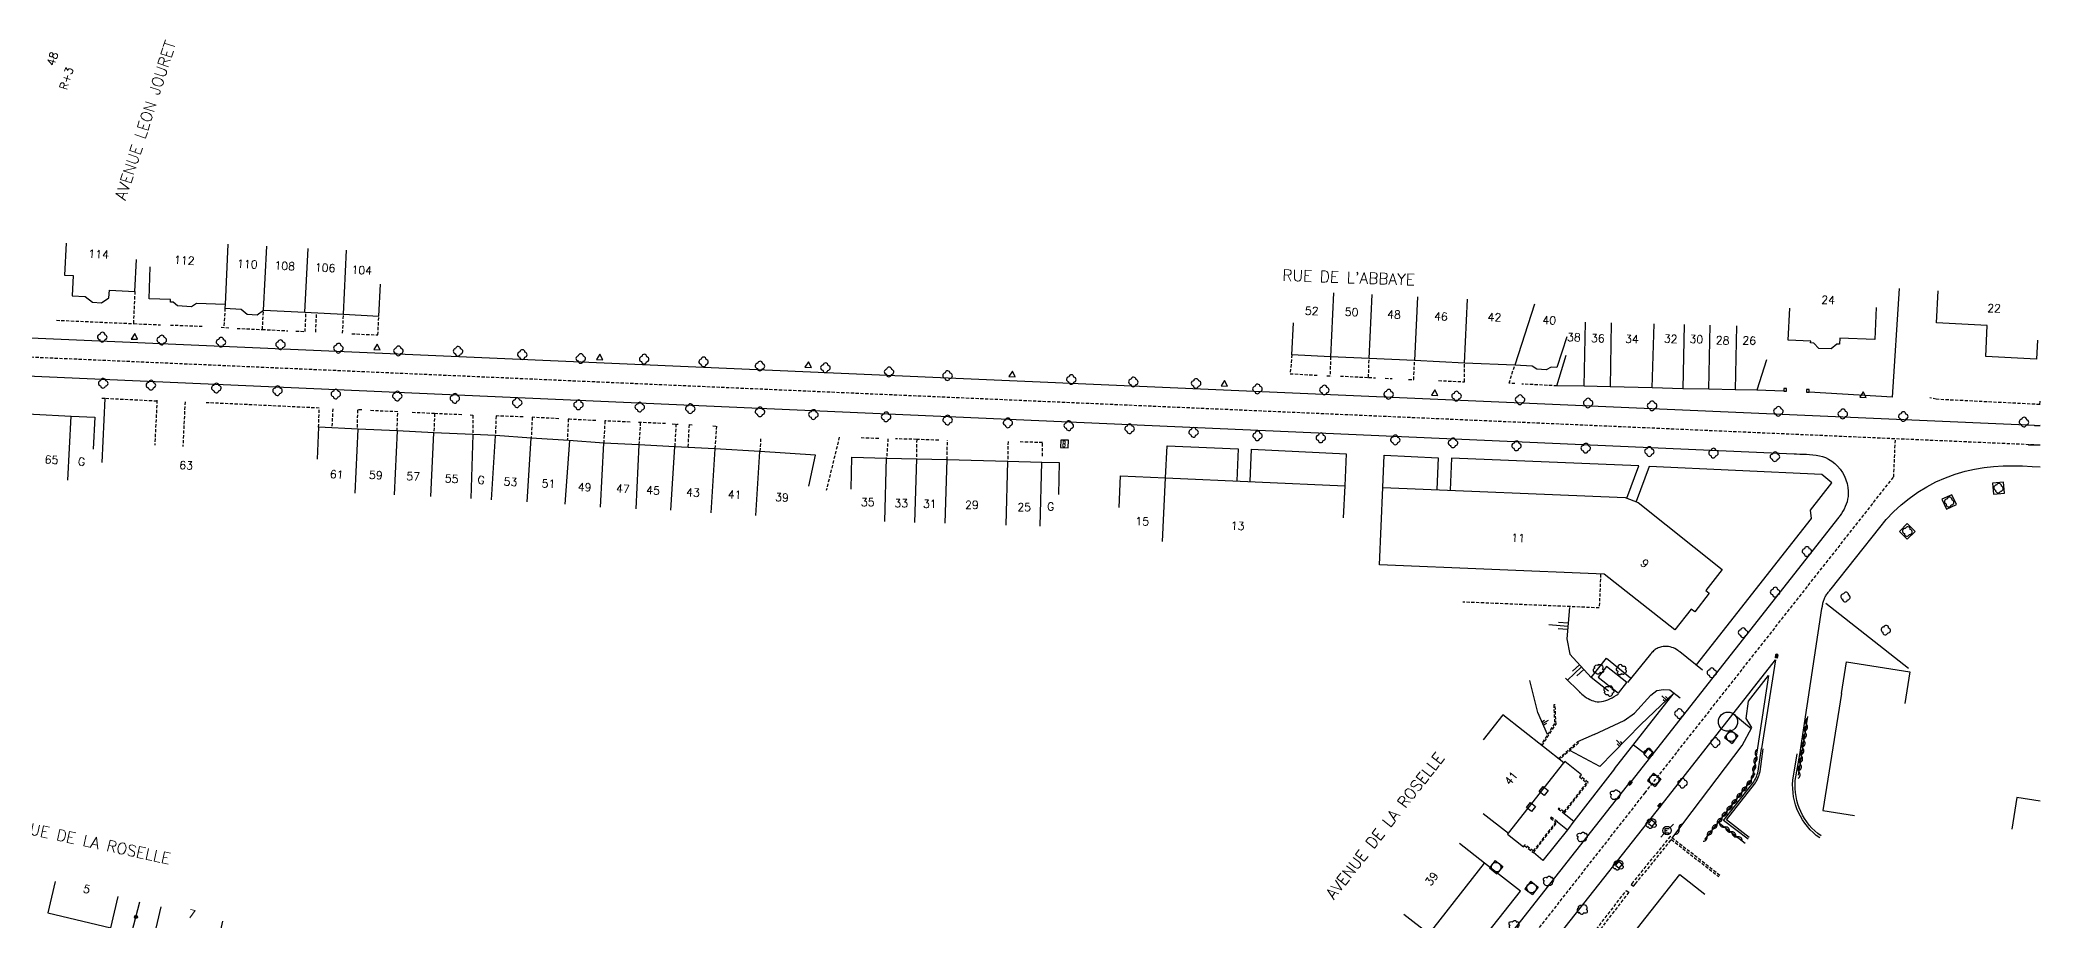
# Model space of a CAD drawing. Header units: millimetres. Extents: x 107999 to 109001, y 146999 to 148001.
# Drawn here: x 108687.5 to 109000, y 147272.3 to 147409.9 of the extents above; entities that cross this region are included whole.
import ezdxf
from ezdxf.enums import TextEntityAlignment as Align

# ---------------------------------------------------------------- set-up
doc = ezdxf.new("R2010")
doc.units = ezdxf.units.MM
doc.linetypes.add('DASHED', pattern=[0.75, 0.5, -0.25])
doc.layers.get('0').update_dxf_attribs({"linetype": 'CONTINUOUS'})
for name, color, linetype in [('W0001', 6, 'DASHED'), ('W0008', 7, 'CONTINUOUS'), ('W0100', 7, 'CONTINUOUS'), ('W0112', 1, 'DASHED'), ('W0211', 2, 'CONTINUOUS'), ('W0300', 7, 'CONTINUOUS'), ('W0310', 3, 'CONTINUOUS'), ('W0322', 7, 'CONTINUOUS'), ('W0334', 7, 'CONTINUOUS'), ('W0400', 7, 'CONTINUOUS'), ('W0420', 7, 'CONTINUOUS'), ('W0471', 7, 'CONTINUOUS'), ('W0473', 7, 'CONTINUOUS'), ('W0984', 7, 'CONTINUOUS'), ('W0989', 7, 'CONTINUOUS'), ('W0991', 7, 'CONTINUOUS'), ('W1102', 7, 'CONTINUOUS')]:
    doc.layers.add(name, color=color, linetype=linetype)
doc.styles.get("Standard").update_dxf_attribs({"font": 'romans.shx', "width": 0.85})

# ---------------------------------------------------------------- blocks, each defined once
blk = doc.blocks.new('T300')
for p, q in [((-0.8, 0.51), (-0.86, 0.34)), ((-0.86, 0.34), (-0.86, 0.17)), ((-0.86, 0.17), (-0.74, 0.06)), ((-0.69, 0.63), (-0.8, 0.51)), ((-0.8, -0.06), (-0.74, 0.06)), ((-0.74, 0.06), (-0.69, 0.11)), ((-0.57, 0.69), (-0.69, 0.63)), ((-0.46, 0.69), (-0.57, 0.69)), ((-0.29, 0.63), (-0.46, 0.69)), ((-0.29, 0.63), (-0.17, 0.74)), ((-0.23, 0.57), (-0.29, 0.63)), ((-0.17, 0.74), (-0.06, 0.8)), ((-0.06, 0.8), (0.06, 0.8)), ((0.06, 0.8), (0.23, 0.74)), ((0.23, 0.74), (0.34, 0.63)), ((0.34, 0.63), (0.4, 0.51)), ((0.46, 0.46), (0.34, 0.46)), ((0.4, 0.51), (0.4, 0.46)), ((0.57, 0.4), (0.46, 0.46)), ((0.57, 0.4), (0.69, 0.29)), ((0.69, 0.29), (0.74, 0.17)), ((0.74, 0.06), (0.69, -0.17)), ((0.74, 0.17), (0.74, 0.06)), ((-0.8, -0.17), (-0.8, -0.06)), ((-0.8, -0.23), (-0.8, -0.17)), ((-0.74, -0.34), (-0.8, -0.23)), ((-0.69, -0.4), (-0.74, -0.34)), ((-0.51, -0.46), (-0.69, -0.4)), ((-0.4, -0.46), (-0.51, -0.46)), ((-0.4, -0.46), (-0.34, -0.46)), ((-0.34, -0.46), (-0.34, -0.4)), ((-0.34, -0.51), (-0.34, -0.46)), ((-0.29, -0.63), (-0.34, -0.51)), ((-0.17, -0.74), (-0.29, -0.63)), ((-0.06, -0.8), (-0.17, -0.74)), ((0.06, -0.8), (-0.06, -0.8)), ((0.17, -0.74), (0.06, -0.8)), ((0.23, -0.69), (0.17, -0.74)), ((0.29, -0.46), (0.23, -0.46)), ((0.29, -0.63), (0.23, -0.69)), ((0.46, -0.4), (0.29, -0.46)), ((0.34, -0.51), (0.29, -0.63)), ((0.34, -0.51), (0.34, -0.46)), ((0.57, -0.34), (0.46, -0.4)), ((0.63, -0.29), (0.57, -0.34)), ((0.69, -0.17), (0.63, -0.29))]:
    blk.add_line(p, q)
blk = doc.blocks.new('t322o')
at = {"color": 0, "linetype": 'Continuous'}
for radius in [0.25, 0.15]:
    blk.add_circle((0, 0), radius, dxfattribs=at)
blk = doc.blocks.new('t310o')
at = {"color": 0, "linetype": 'Continuous'}
for centre, start, end in [((-0.5, 0.38), 216.8699, 323.1304), ((0.5, -0.37), 36.8699, 143.1303)]:
    blk.add_arc(centre, 0.625, start, end, dxfattribs=at)
blk = doc.blocks.new('t211o')
at = {"color": 0, "linetype": 'Continuous'}
for p, q in [((-0.29, 0.5), (-0.29, 0)), ((0, 1), (0, 0)), ((0.29, 0.5), (0.29, 0))]:
    blk.add_line(p, q, dxfattribs=at)
blk = doc.blocks.new('T471')
for p, q in [((-0.333334, 0.333334), (-0.333334, -0.333334)), ((-0.333334, 0.333334), (0.333334, 0.333334)), ((-0.333334, 0), (0, 0)), ((0.500001, 0.500001), (1.000002, 1.000002)), ((-0.500001, -0.500001), (-1.000002, -1.000002)), ((-0.333334, -0.333334), (0.333334, -0.333334))]:
    blk.add_line(p, q)
blk.add_ellipse((0, 0), major_axis=(0.471405, 0.471405), ratio=1, start_param=5.4977871438, end_param=11.780972451)
blk = doc.blocks.new('T420')
for p, q in [((0.75, 0.75), (-0.75, 0.75)), ((-0.75, 0.75), (-0.75, -0.75)), ((0.75, 0.75), (0.75, -0.75)), ((0.75, -0.75), (-0.75, -0.75))]:
    blk.add_line(p, q)
blk.add_ellipse((0, 0), major_axis=(-0.53, 0.53), ratio=1, start_param=3.926991, end_param=10.210176)
blk = doc.blocks.new('t112o')
at = {"color": 0, "linetype": 'Continuous'}
for p, q in [((-0.5, 0.5), (0.5, 0.5)), ((-0.5, -0.5), (-0.5, 0.5)), ((0.5, 0.5), (0.5, -0.5)), ((0.5, -0.5), (-0.5, -0.5))]:
    blk.add_line(p, q, dxfattribs=at)
blk = doc.blocks.new('T400')
for p, q in [((-0.15, 0.3), (0.15, 0.3)), ((-0.15, -0.25), (-0.15, 0.3)), ((-0.15, 0.15), (0.15, 0.15)), ((-0.15, 0), (0.15, 0)), ((0.15, 0.3), (0.15, -0.25)), ((-0.15, -0.15), (0.15, -0.15)), ((-0.15, -0.25), (-0.15, -0.3)), ((-0.15, -0.3), (0.15, -0.3)), ((0.15, -0.3), (0.15, -0.25))]:
    blk.add_line(p, q)

msp = doc.modelspace()

# ---------------------------------------------------------------- linework, layer by layer
at = {"layer": 'W0001'}
for points in [[(108999.04, 147346.69), (108659.12, 147361.55), (108457.26, 147379.55)], [(108938.29, 147292.33), (108977.15, 147341.69), (108977.41, 147347.63)], [(109000, 147346.66), (108999.78, 147346.66), (108999.78, 147346.66), (108999.39, 147346.66), (108999.36, 147346.66), (108999.33, 147346.66), (108999.3, 147346.66), (108999.27, 147346.66), (108999.25, 147346.66), (108999.22, 147346.66), (108998.27, 147346.66), (108998.23, 147346.69), (108998.2, 147346.69), (108999.04, 147346.69)]]:
    msp.add_lwpolyline(points, dxfattribs=at)
at = {"layer": 'W0001', "flags": 128}
msp.add_lwpolyline([(108938.27, 147292.36), (108912.09, 147258.96), (108878.58, 147216.27), (108868.92, 147222.31, 0.106696), (108853.99, 147224.55), (108726.83, 147216.75)], format="xyb", dxfattribs=at)
at = {"layer": 'W0008'}
for points in [[(109000, 147349.69), (108999.78, 147349.69), (108999.39, 147349.69), (108999.39, 147349.69), (108999.36, 147349.69), (108999.33, 147349.69), (108999.3, 147349.69), (108999.27, 147349.69), (108999.25, 147349.69), (108999.22, 147349.69), (108999.19, 147349.69), (108999.16, 147349.7), (108999.13, 147349.7), (108999.1, 147349.7), (108672.87, 147363.95)], [(109000, 147349.7), (108999.78, 147349.69), (108999.39, 147349.69), (108999.39, 147349.69), (108999.36, 147349.69), (108999.33, 147349.69), (108999.3, 147349.69), (108999.27, 147349.69), (108999.25, 147349.69), (108999.22, 147349.69), (108999.19, 147349.69), (108999.16, 147349.7), (108999.13, 147349.7), (108999.1, 147349.7), (108672.87, 147363.95)], [(108667.71, 147358.25), (108961.62, 147345.28), (108961.65, 147345.28), (108961.69, 147345.28), (108961.72, 147345.28), (108961.75, 147345.28), (108961.79, 147345.28), (108961.82, 147345.28), (108961.85, 147345.28), (108961.88, 147345.28), (108961.91, 147345.27), (108961.95, 147345.27), (108962.46, 147345.25), (108962.97, 147345.23), (108963.5, 147345.22), (108964.01, 147345.19), (108964.53, 147345.14), (108965.04, 147345.08), (108965.54, 147344.98), (108966.02, 147344.86), (108966.5, 147344.7), (108966.96, 147344.48), (108967.47, 147344.17), (108967.94, 147343.8), (108968.38, 147343.38), (108968.78, 147342.91), (108969.14, 147342.38), (108969.44, 147341.83), (108969.69, 147341.25), (108969.87, 147340.66), (108970, 147340.05), (108970.05, 147339.44), (108970.05, 147339.03), (108970.01, 147338.63), (108969.95, 147338.22), (108969.86, 147337.81), (108969.73, 147337.42), (108969.58, 147337.05), (108969.41, 147336.67), (108969.22, 147336.33), (108969.01, 147335.98), (108968.77, 147335.66), (108968.76, 147335.63), (108968.73, 147335.59), (108968.71, 147335.58), (108968.69, 147335.55), (108968.67, 147335.52), (108968.65, 147335.5), (108968.63, 147335.47), (108968.61, 147335.45), (108968.59, 147335.42), (108968.57, 147335.39), (108936.08, 147294.06)], [(108863.36, 147341.56), (108863.63, 147346.56), (108874.74, 147346.05), (108874.52, 147341.06)], [(108876.58, 147340.97), (108876.81, 147346), (108891.6, 147345.3), (108891.37, 147340.31)], [(108897.33, 147340.06), (108897.54, 147345.06), (108906, 147344.66), (108905.79, 147339.7)], [(108935.45, 147338.38), (108937.34, 147343.42), (108908.04, 147344.61), (108907.83, 147339.63)], [(108946.31, 147312.33), (108964.3, 147335.17), (108964.17, 147336.5), (108967.5, 147340.75), (108965.9, 147342.08), (108938.95, 147343.34), (108936.89, 147337.84)], [(108962.46, 147298.34), (108965.94, 147321.14), (108965.94, 147321.16), (108965.95, 147321.19), (108965.95, 147321.2), (108965.96, 147321.23), (108965.96, 147321.25), (108965.96, 147321.28), (108965.97, 147321.3), (108965.97, 147321.33), (108965.97, 147321.34), (108965.97, 147321.36), (108966, 147321.52), (108966.03, 147321.67), (108966.06, 147321.81), (108966.09, 147321.97), (108966.13, 147322.11), (108966.17, 147322.27), (108966.22, 147322.41), (108966.26, 147322.55), (108966.33, 147322.69), (108966.39, 147322.83), (108966.39, 147322.83), (108966.46, 147322.97), (108966.53, 147323.09), (108966.61, 147323.23), (108966.7, 147323.36), (108966.79, 147323.48), (108966.88, 147323.61), (108966.97, 147323.72), (108967.07, 147323.84), (108967.16, 147323.97), (108967.26, 147324.09), (108967.27, 147324.09), (108967.28, 147324.11), (108967.29, 147324.13), (108967.3, 147324.14), (108967.31, 147324.16), (108967.33, 147324.17), (108967.33, 147324.19), (108967.35, 147324.19), (108967.36, 147324.2), (108967.36, 147324.22), (108974.97, 147333.8), (108974.97, 147333.8), (108974.97, 147333.8), (108974.97, 147333.8), (108974.97, 147333.8), (108974.97, 147333.8), (108974.98, 147333.8), (108974.98, 147333.8), (108974.98, 147333.8), (108974.98, 147333.8), (108974.98, 147333.8), (108975.99, 147335.05), (108977.1, 147336.22), (108978.29, 147337.31), (108979.57, 147338.34), (108980.9, 147339.28), (108982.3, 147340.14), (108983.75, 147340.91), (108985.24, 147341.56), (108986.76, 147342.13), (108988.3, 147342.58), (108989.77, 147342.91), (108991.26, 147343.16), (108992.75, 147343.31), (108994.25, 147343.41), (108995.76, 147343.44), (108997.27, 147343.41), (108998.79, 147343.34), (109000, 147343.28)], [(108962.46, 147298.34), (108965.94, 147321.14), (108965.94, 147321.16), (108965.95, 147321.19), (108965.95, 147321.2), (108965.96, 147321.23), (108965.96, 147321.25), (108965.96, 147321.28), (108965.97, 147321.3), (108965.97, 147321.33), (108965.97, 147321.34), (108965.97, 147321.36), (108966, 147321.52), (108966.03, 147321.67), (108966.06, 147321.81), (108966.09, 147321.97), (108966.13, 147322.11), (108966.17, 147322.27), (108966.22, 147322.41), (108966.26, 147322.55), (108966.33, 147322.69), (108966.39, 147322.83), (108966.39, 147322.83), (108966.46, 147322.97), (108966.53, 147323.09), (108966.61, 147323.23), (108966.7, 147323.36), (108966.79, 147323.48), (108966.88, 147323.61), (108966.97, 147323.72), (108967.07, 147323.84), (108967.16, 147323.97), (108967.26, 147324.09), (108967.27, 147324.09), (108967.28, 147324.11), (108967.29, 147324.13), (108967.3, 147324.14), (108967.31, 147324.16), (108967.33, 147324.17), (108967.33, 147324.19), (108967.35, 147324.19), (108967.36, 147324.2), (108967.36, 147324.22), (108974.97, 147333.8), (108974.97, 147333.8), (108974.97, 147333.8), (108974.97, 147333.8), (108974.97, 147333.8), (108974.97, 147333.8), (108974.98, 147333.8), (108974.98, 147333.8), (108974.98, 147333.8), (108974.98, 147333.8), (108974.98, 147333.8), (108975.99, 147335.05), (108977.1, 147336.22), (108978.29, 147337.31), (108979.57, 147338.34), (108980.9, 147339.28), (108982.3, 147340.14), (108983.75, 147340.91), (108985.24, 147341.56), (108986.76, 147342.13), (108988.3, 147342.58), (108989.77, 147342.91), (108991.26, 147343.16), (108992.75, 147343.31), (108994.25, 147343.41), (108995.76, 147343.44), (108997.27, 147343.41), (108998.79, 147343.34), (109000, 147343.28)], [(108986.22, 147338.91), (108984.66, 147338.19), (108985.38, 147336.64), (108986.94, 147337.36), (108986.22, 147338.91)], [(108994.28, 147340.88), (108992.57, 147340.7), (108992.74, 147338.98), (108994.45, 147339.16), (108994.28, 147340.88)], [(108979.27, 147334.39), (108978.05, 147333.16), (108979.27, 147331.94), (108980.5, 147333.16), (108979.27, 147334.39)], [(108947.26, 147311.52), (108943.72, 147314.34), (108943.69, 147314.38), (108943.66, 147314.41), (108943.63, 147314.42), (108943.6, 147314.45), (108943.57, 147314.47), (108943.54, 147314.5), (108943.51, 147314.52), (108943.48, 147314.55), (108943.45, 147314.56), (108943.42, 147314.59), (108943.2, 147314.73), (108942.97, 147314.86), (108942.72, 147314.97), (108942.47, 147315.06), (108942.21, 147315.14), (108941.94, 147315.19), (108941.68, 147315.22), (108941.4, 147315.22), (108941.14, 147315.2), (108940.88, 147315.16), (108940.7, 147315.11), (108940.54, 147315.06), (108940.36, 147314.98), (108940.2, 147314.91), (108940.04, 147314.83), (108939.9, 147314.72), (108939.76, 147314.63), (108939.61, 147314.5), (108939.49, 147314.38), (108939.36, 147314.25), (108939.35, 147314.23), (108939.33, 147314.2), (108939.31, 147314.19), (108939.29, 147314.16), (108939.27, 147314.14), (108939.25, 147314.11), (108939.23, 147314.09), (108939.21, 147314.06), (108939.19, 147314.03), (108939.17, 147314.02), (108935.56, 147309.56)], [(108940.83, 147290.36), (108958.67, 147313.11), (108956.51, 147299.25)], [(108925.88, 147310.27), (108928, 147308.16), (108928.02, 147308.14), (108928.04, 147308.13), (108928.06, 147308.11), (108928.08, 147308.08), (108928.09, 147308.06), (108928.11, 147308.05), (108928.13, 147308.03), (108928.15, 147308.02), (108928.17, 147308), (108928.19, 147307.97), (108928.41, 147307.77), (108928.65, 147307.58), (108928.89, 147307.38), (108929.15, 147307.2), (108929.41, 147307.05), (108929.69, 147306.91), (108929.96, 147306.78), (108930.24, 147306.69), (108930.52, 147306.61), (108930.8, 147306.58), (108931.14, 147306.56), (108931.48, 147306.59), (108931.82, 147306.66), (108932.15, 147306.77), (108932.48, 147306.89), (108932.82, 147307.03), (108933.15, 147307.2), (108933.48, 147307.39), (108933.82, 147307.58), (108934.15, 147307.77)], [(108930.36, 147301.45), (108935.03, 147303.63), (108936.66, 147304.8), (108939.22, 147307.61), (108940.15, 147308.31), (108941.16, 147308.47), (108942.16, 147308.45), (108943.79, 147307.2)], [(108933.54, 147296.08), (108942.86, 147307.94)], [(108914.53, 147257.05), (108940.83, 147290.36)]]:
    msp.add_lwpolyline(points, dxfattribs=at)
msp.add_lwpolyline([(108656.97, 147338.36), (108649.76, 147307.5), (108644.21, 147283.84, 0.399256), (108649.51, 147275.57), (108672.22, 147270.19), (108680.43, 147268.27), (108708.34, 147261.69), (108731.01, 147256.31), (108732.42, 147255.95, -0.343851), (108740, 147246.79), (108739.66, 147226.5, 0.384596), (108745.39, 147220.87), (108769.42, 147222.28), (108817.3, 147225.26), (108861.96, 147228.07, 0.110313), (108887.33, 147236.62, 0.090712), (108896.26, 147243.54), (108907.69, 147258.06), (108936.14, 147294.24), (108936.14, 147294.24)], format="xyb", dxfattribs=at)
at = {"layer": 'W0100'}
for points in [[(108691.65, 147378.22), (108691.39, 147373.22), (108692.72, 147373.14), (108692.55, 147369.97), (108694.62, 147369.86), (108695.73, 147369), (108697.15, 147368.89), (108698.32, 147369.66), (108698.38, 147370.86), (108702.36, 147370.66), (108702.62, 147375.64)], [(108716.46, 147368.61), (108716.46, 147368.61), (108711.99, 147368.8), (108711.23, 147368.28), (108709.04, 147368.39), (108708.34, 147368.98), (108707.94, 147369), (108707.95, 147369.39), (108704.58, 147369.52), (108704.78, 147374.52)], [(108716.46, 147368.61), (108716.44, 147368.03), (108718.99, 147367.91), (108719.9, 147367.09), (108721.46, 147367.03), (108722.46, 147367.73), (108728.94, 147367.41), (108734.97, 147367.11), (108740.47, 147366.8), (108740.76, 147371.8)], [(108999.6, 147363.03), (108999.45, 147360.09), (108991.53, 147360.5), (108991.77, 147365.36), (108983.82, 147365.77), (108984.07, 147370.75)], [(108974.4, 147368.13), (108974.18, 147363.14), (108968.74, 147363.38), (108968.69, 147362.41), (108968.24, 147362.42), (108967.37, 147361.67), (108965.44, 147361.75), (108964.65, 147362.59), (108964.17, 147362.61), (108964.19, 147362.89), (108960.68, 147363.05), (108960.9, 147368.05)], [(108926.07, 147363.55), (108924.54, 147358.78), (108923.62, 147358.83), (108922.86, 147358.44), (108921.37, 147358.53), (108920.65, 147359), (108917.95, 147359.14), (108910.1, 147359.47), (108902.29, 147359.86), (108895.18, 147360.17), (108889.17, 147360.47), (108883.13, 147360.77), (108883.36, 147365.75)], [(108957.25, 147360), (108955.76, 147355.23), (108952.38, 147355.3), (108948.26, 147355.38), (108944.18, 147355.47), (108939.43, 147355.58), (108932.83, 147355.77), (108928.79, 147355.84), (108924.54, 147355.91), (108925.99, 147360.7)], [(108676.27, 147341.77), (108676.54, 147346.75), (108679.9, 147346.56), (108680.19, 147351.84), (108686.54, 147351.5), (108692.4, 147351.19), (108696.09, 147351), (108695.83, 147346.02)], [(108807.65, 147340.22), (108808.72, 147345.11), (108800.01, 147345.64), (108792.98, 147346.06), (108786.73, 147346.38), (108781.12, 147346.69), (108775.62, 147346.97), (108770.15, 147347.38), (108764.28, 147347.75), (108758.7, 147348.17), (108755.15, 147348.3), (108749.08, 147348.59), (108743.33, 147348.88), (108737.25, 147349.14), (108731.07, 147349.44), (108730.83, 147344.44)], [(108814.29, 147339.75), (108814.4, 147344.75), (108819.81, 147344.63), (108824.46, 147344.5), (108829.26, 147344.39), (108838.72, 147344.16), (108844.08, 147344), (108846.79, 147343.94), (108846.67, 147338.94)], [(108856.15, 147336.89), (108856.37, 147341.88), (108863.36, 147341.56), (108891.37, 147340.31), (108891.15, 147335.31)], [(108896.82, 147327.95), (108897.33, 147340.06), (108935.2, 147338.47), (108937.24, 147337.7), (108950.37, 147327.22), (108947.79, 147323.94), (108948.33, 147323.52), (108946.05, 147320.63), (108945.51, 147321.05), (108942.94, 147317.78), (108931.9, 147326.48), (108896.82, 147327.95)], [(108932.26, 147312.06), (108930.96, 147310.41), (108934.13, 147307.91), (108935.44, 147309.56), (108932.26, 147312.06)], [(108968.97, 147307.84), (108969.75, 147312.8), (108979.65, 147311.25), (108978.87, 147306.3)], [(108968.97, 147307.84), (108966.09, 147289.58), (108971.03, 147288.8)], [(108913.03, 147289.12), (108916.96, 147286.02), (108925.61, 147297.02), (108916.09, 147304.54), (108912.99, 147300.61)], [(109000, 147291.05), (108996.36, 147291.59), (108995.62, 147286.64)], [(108878.92, 147245.78), (108882.85, 147242.68), (108887.16, 147248.15), (108896.01, 147259.41), (108902.53, 147267.73), (108913.23, 147281.35), (108909.3, 147284.44)], [(108939.48, 147266.14), (108935.56, 147269.24), (108943.73, 147279.6), (108947.66, 147276.51)], [(108689.93, 147278.48), (108688.77, 147273.61), (108698.61, 147271.27), (108699.77, 147276.14)], [(108706.4, 147274.54), (108705.27, 147269.66), (108714.99, 147267.41), (108716.12, 147272.29)]]:
    msp.add_lwpolyline(points, dxfattribs=at)
at = {"layer": 'W0112'}
for points in [[(108702.36, 147370.66), (108702.13, 147365.63)], [(108716.44, 147368.03), (108716.27, 147364.98)], [(108722.29, 147364.72), (108722.46, 147367.73)], [(108727.51, 147364.47), (108728.96, 147364.39), (108729.11, 147367.39)], [(108730.62, 147364.31), (108730.76, 147367.31)], [(108734.82, 147364.13), (108734.97, 147367.11)], [(108736.26, 147364.05), (108740.34, 147363.86), (108740.47, 147366.8)], [(108690.12, 147366.16), (108702.24, 147365.63), (108706.38, 147365.44)], [(108712.9, 147365.17), (108707.93, 147365.36)], [(108717.07, 147364.94), (108715.58, 147365.02)], [(108718.33, 147364.88), (108722.29, 147364.72), (108726.26, 147364.52)], [(108883.13, 147360.77), (108882.85, 147357.81), (108887.22, 147357.56)], [(108889.17, 147360.47), (108889.09, 147357.47)], [(108888.59, 147357.48), (108889.36, 147357.45)], [(108890.71, 147357.44), (108895.1, 147357.22), (108896.19, 147357.17)], [(108895.1, 147357.22), (108895.18, 147360.17)], [(108901.34, 147356.91), (108902.15, 147356.89), (108902.29, 147359.86)], [(108906.04, 147356.73), (108910.11, 147356.55), (108910.1, 147359.48)], [(108917.97, 147356.27), (108917.05, 147356.33), (108917.95, 147359.14)], [(108897.72, 147357.11), (108898.77, 147357.05)], [(108924.54, 147355.91), (108919.05, 147356.2)], [(108959.99, 147355.09), (108960.4, 147355.09), (108960.41, 147355.5), (108960, 147355.5), (108959.99, 147355.09)], [(108963.53, 147354.95), (108963.94, 147354.94), (108963.94, 147355.34), (108963.54, 147355.36), (108963.53, 147354.95)], [(108705.81, 147353.52), (108697.68, 147353.92), (108697.08, 147353.95)], [(108705.82, 147353.66), (108705.47, 147346.66)], [(108710.2, 147353.44), (108709.87, 147346.45)], [(108731.07, 147349.44), (108731.18, 147352.44), (108713.51, 147353.28)], [(108733.28, 147352.34), (108733.14, 147349.33)], [(108737.81, 147352.14), (108737.14, 147352.16), (108737.07, 147349.16)], [(108743.33, 147348.88), (108743.43, 147351.86), (108739.12, 147352.05)], [(108753.44, 147351.39), (108749.19, 147351.58), (108745.56, 147351.75)], [(108749.19, 147351.58), (108749.08, 147348.59)], [(108754.77, 147351.38), (108755.17, 147351.31), (108755.15, 147348.3)], [(108763.01, 147351.05), (108758.79, 147351.22), (108758.7, 147348.17)], [(108999.97, 147353), (108983.78, 147353.81), (108982.79, 147354.06)], [(108768.6, 147350.77), (108764.44, 147351), (108764.28, 147347.75)], [(108774.38, 147350.48), (108770.29, 147350.7), (108770.08, 147350.72), (108769.92, 147347.42)], [(108779.74, 147350.25), (108775.79, 147350.44), (108775.62, 147346.97)], [(108785.28, 147350.02), (108781.33, 147350.19), (108781.07, 147350.19)], [(108781.33, 147350.19), (108781.12, 147346.69)], [(108786.31, 147349.97), (108787.24, 147349.92)], [(108786.9, 147349.94), (108786.71, 147346.38)], [(108788.94, 147349.86), (108788.75, 147346.27)], [(108788.94, 147349.86), (108789.56, 147349.83)], [(108792.64, 147349.66), (108793.24, 147349.61), (108792.98, 147346.06)], [(108800.13, 147347.66), (108800.01, 147345.64)], [(108812.42, 147347.89), (108810.37, 147339.55)], [(108818.57, 147347.67), (108815.79, 147347.77)], [(108820.01, 147347.66), (108819.81, 147344.63)], [(108827.96, 147347.42), (108824.51, 147347.55), (108821.21, 147347.63)], [(108824.51, 147347.55), (108824.46, 147344.5)], [(108829.26, 147344.39), (108829.31, 147347.42)], [(108838.78, 147347.22), (108838.72, 147344.16)], [(108844.14, 147344.94), (108844.16, 147347.05), (108840.5, 147347.16)], [(108931.36, 147326.5), (108931.14, 147321.23), (108909.81, 147322.14)], [(108922.2, 147299.71), (108924.39, 147303.09), (108924.25, 147306.11), (108924.03, 147306.1), (108924.16, 147303.15), (108922.03, 147299.85)], [(108924.77, 147297.68), (108927.75, 147300.29), (108927.89, 147300.13), (108924.95, 147297.55)], [(108949.98, 147279.45), (108942.22, 147285.53), (108936.45, 147278.43), (108936.14, 147278.03), (108936.51, 147277.74), (108936.82, 147278.14), (108942.29, 147284.87), (108942.42, 147285.03), (108949.82, 147279.25)], [(108937.58, 147263.72), (108929.78, 147269.85), (108935.37, 147277.08), (108935.76, 147276.8), (108930.34, 147269.8), (108937.77, 147263.96)]]:
    msp.add_lwpolyline(points, dxfattribs=at)
for points in [[(108928.05, 147294.86), (108929.16, 147293.92), (108925.62, 147289.37), (108924.84, 147289.97), (108924.73, 147289.83), (108925.65, 147289.12), (108929.41, 147293.95), (108928.16, 147294.99)], [(108919.44, 147284.1), (108920.86, 147283.01), (108924.6, 147287.8), (108923.65, 147288.54), (108923.55, 147288.4), (108924.35, 147287.77), (108920.83, 147283.26), (108919.54, 147284.24)]]:
    msp.add_lwpolyline(points, close=True, dxfattribs=at)
at = {"layer": 'W0211'}
for points in [[(108926.52, 147321.31), (108926.07, 147316.39), (108926.54, 147314), (108929.9, 147310.36)], [(108926.25, 147318.34), (108923.26, 147318.59)], [(108926.2, 147317.84), (108924.71, 147317.97)], [(108926.29, 147318.84), (108924.79, 147318.97)], [(108928.39, 147312), (108926.19, 147309.95)], [(108928.05, 147312.36), (108926.95, 147311.34)], [(108928.72, 147311.63), (108927.63, 147310.61)]]:
    msp.add_lwpolyline(points, dxfattribs=at)
at = {"layer": 'W0211', "flags": 128}
for points in [[(108923.05, 147301.43), (108921.57, 147304.88), (108920.32, 147309.9)], [(108942.86, 147307.94), (108937.65, 147303), (108931.22, 147296.46), (108926.56, 147298.96)]]:
    msp.add_lwpolyline(points, dxfattribs=at)
at = {"layer": 'W0300'}
for centre, radius, start, end in [((108696.92, 147363.53), 0.407, 93.3019, 262.3332), ((108697.29, 147363.88), 0.4, 4.4846, 171.0851), ((108697.62, 147363.5), 0.392, 274.5739, 80.9097), ((108706.58, 147363.42), 0.4, 4.4846, 171.0851), ((108697.26, 147363.17), 0.392, 184.5739, 350.9097), ((108706.21, 147363.08), 0.407, 93.3019, 261.2538), ((108706.55, 147362.72), 0.4, 184.4846, 351.0851), ((108706.91, 147363.06), 0.407, 273.3019, 81.2538), ((108715.46, 147362.75), 0.391, 93.4336, 260.9097), ((108715.8, 147362.38), 0.399, 182.2457, 350.9097), ((108715.83, 147363.08), 0.4, 4.4846, 171.0851), ((108716.16, 147362.72), 0.407, 273.3019, 81.2538), ((108724.77, 147362.36), 0.392, 94.5739, 260.9097), ((108725.09, 147361.98), 0.392, 184.5739, 350.9097), ((108725.12, 147362.69), 0.4, 4.4846, 171.0851), ((108725.46, 147362.33), 0.407, 274.3987, 81.2538), ((108733.81, 147361.8), 0.407, 93.3019, 261.2538), ((108734.15, 147361.44), 0.4, 184.4846, 351.0851), ((108734.18, 147362.14), 0.399, 2.2457, 170.9097), ((108734.52, 147361.77), 0.392, 274.5739, 80.9097), ((108743.18, 147361.39), 0.391, 93.4336, 260.9097), ((108743.52, 147361.02), 0.399, 182.2457, 350.9097), ((108743.55, 147361.72), 0.4, 4.4846, 171.0851), ((108743.88, 147361.36), 0.407, 274.3987, 81.2538), ((108752.49, 147361.33), 0.391, 93.4336, 262.0304), ((108752.83, 147360.95), 0.391, 182.2906, 350.7274), ((108752.86, 147361.66), 0.4, 4.4846, 171.0851), ((108753.2, 147361.3), 0.407, 274.3987, 81.2538), ((108762.55, 147360.81), 0.407, 93.3019, 261.2538), ((108762.88, 147360.45), 0.4, 184.4846, 351.0851), ((108762.91, 147361.16), 0.399, 2.2457, 170.9097), ((108763.25, 147360.78), 0.391, 273.4336, 80.9097), ((108771.67, 147360.19), 0.392, 94.5739, 260.9097), ((108772.04, 147360.53), 0.399, 2.2457, 173.2902), ((108772.38, 147360.16), 0.391, 273.4336, 80.9097), ((108781.58, 147360.09), 0.391, 93.4336, 260.9097), ((108781.95, 147360.44), 0.399, 2.2457, 173.2902), ((108782.28, 147360.06), 0.392, 274.5739, 80.9097), ((108772.01, 147359.83), 0.4, 184.4846, 351.0851), ((108781.91, 147359.73), 0.4, 184.4846, 351.0851), ((108790.86, 147359.67), 0.392, 94.5739, 260.9097), ((108791.2, 147359.31), 0.4, 184.4846, 351.0851), ((108791.22, 147360), 0.4, 4.4846, 171.0851), ((108791.55, 147359.64), 0.392, 274.5739, 80.9097), ((108799.68, 147359.02), 0.407, 93.3019, 262.3332), ((108800.02, 147358.66), 0.392, 184.5739, 350.9097), ((108800.05, 147359.36), 0.399, 2.2457, 170.9097), ((108800.38, 147358.98), 0.392, 274.5739, 80.9097), ((108809.91, 147358.75), 0.407, 94.3987, 261.2538), ((108810.24, 147358.39), 0.4, 184.4846, 351.0851), ((108810.27, 147359.09), 0.399, 2.2457, 170.9097), ((108810.61, 147358.72), 0.391, 273.4336, 80.9097), ((108819.84, 147358.11), 0.391, 93.4336, 260.9097), ((108820.17, 147357.73), 0.399, 182.2457, 353.2902), ((108820.2, 147358.44), 0.4, 4.4846, 171.0851), ((108820.54, 147358.08), 0.392, 274.5739, 80.9097), ((108828.98, 147357.52), 0.407, 93.3019, 261.2538), ((108829.34, 147357.86), 0.4, 4.4846, 171.0851), ((108829.68, 147357.5), 0.407, 274.3987, 81.2538), ((108848.3, 147356.92), 0.392, 94.5739, 260.9097), ((108848.67, 147357.25), 0.4, 4.4846, 171.0851), ((108849.01, 147356.89), 0.407, 273.3019, 81.2538), ((108697.06, 147356.33), 0.391, 93.4336, 262.0304), ((108697.4, 147355.95), 0.391, 182.2906, 350.7274), ((108697.43, 147356.66), 0.4, 4.4846, 171.0851), ((108697.77, 147356.3), 0.407, 274.3987, 81.2538), ((108704.52, 147356.03), 0.407, 94.3987, 261.2538), ((108704.86, 147355.67), 0.4, 184.4846, 351.0851), ((108704.89, 147356.38), 0.4, 4.4846, 171.0851), ((108705.23, 147356), 0.391, 273.4336, 80.9097), ((108714.73, 147355.59), 0.391, 93.4336, 260.9097), ((108715.07, 147355.22), 0.399, 182.2457, 350.9097), ((108715.1, 147355.92), 0.4, 4.4846, 171.0851), ((108715.44, 147355.56), 0.407, 273.3019, 81.2538), ((108724.29, 147355.17), 0.392, 94.5739, 260.9097), ((108724.62, 147354.8), 0.399, 182.2457, 350.9097), ((108724.66, 147355.5), 0.4, 4.4846, 171.0851), ((108724.99, 147355.14), 0.407, 273.3019, 81.2538), ((108733.41, 147354.66), 0.392, 94.5739, 260.9097), ((108733.74, 147354.28), 0.399, 182.2457, 350.9097), ((108733.77, 147354.98), 0.4, 4.4846, 171.0851), ((108734.11, 147354.62), 0.407, 273.3019, 81.2538), ((108743.01, 147354.34), 0.392, 94.5739, 260.9097), ((108743.37, 147354.67), 0.4, 4.4846, 171.0851), ((108743.7, 147354.31), 0.407, 274.3987, 81.2538), ((108752, 147353.98), 0.391, 93.4336, 260.9097), ((108752.37, 147354.31), 0.4, 4.4846, 171.0851), ((108752.7, 147353.95), 0.407, 274.3987, 81.2538), ((108829.31, 147357.16), 0.4, 184.4846, 351.0851), ((108848.64, 147356.55), 0.4, 184.4846, 351.0851), ((108858.01, 147356.53), 0.407, 94.3987, 261.2538), ((108858.34, 147356.17), 0.4, 184.4846, 351.0851), ((108858.38, 147356.88), 0.392, 4.5739, 170.9097), ((108858.7, 147356.5), 0.392, 274.5739, 80.9097), ((108867.8, 147356.31), 0.392, 94.5739, 260.9097), ((108868.14, 147355.94), 0.399, 182.2457, 350.9097), ((108868.17, 147356.64), 0.392, 4.5739, 170.9097), ((108868.51, 147356.28), 0.407, 273.3019, 82.3332), ((108877.4, 147355.44), 0.407, 93.3019, 261.2538), ((108877.73, 147355.08), 0.4, 184.4846, 351.0851), ((108877.77, 147355.78), 0.4, 4.4846, 171.0851), ((108878.1, 147355.42), 0.407, 274.3987, 81.2538), ((108887.84, 147355.28), 0.392, 94.5739, 260.9097), ((108888.18, 147354.92), 0.4, 184.4846, 351.0851), ((108888.21, 147355.61), 0.392, 4.5739, 170.9097), ((108888.54, 147355.25), 0.392, 274.5739, 80.9097), ((108897.88, 147354.62), 0.392, 94.5739, 260.9097), ((108898.21, 147354.25), 0.4, 184.4846, 351.0851), ((108898.24, 147354.95), 0.4, 4.4846, 171.0851), ((108898.58, 147354.59), 0.407, 273.3019, 81.2538), ((108908.48, 147354.33), 0.391, 93.4336, 260.9097), ((108908.85, 147354.66), 0.4, 4.4846, 171.0851), ((108909.19, 147354.3), 0.407, 274.3987, 81.2538), ((108918.77, 147354.09), 0.4, 4.4846, 171.0851), ((108743.34, 147353.97), 0.399, 182.2457, 350.9097), ((108752.34, 147353.61), 0.399, 182.2457, 350.9097), ((108761.73, 147353.3), 0.391, 93.4336, 260.9097), ((108762.07, 147352.92), 0.399, 182.2457, 350.9097), ((108762.1, 147353.62), 0.4, 4.4846, 171.0851), ((108762.44, 147353.27), 0.407, 273.3019, 81.2538), ((108771.33, 147352.97), 0.407, 94.3987, 261.2538), ((108771.66, 147352.61), 0.4, 184.4846, 351.0851), ((108771.7, 147353.31), 0.399, 2.2457, 170.9097), ((108772.03, 147352.94), 0.391, 273.4336, 80.9097), ((108780.89, 147352.62), 0.392, 94.5739, 260.9097), ((108781.23, 147352.25), 0.399, 182.2457, 350.9097), ((108781.26, 147352.95), 0.392, 4.5739, 170.9097), ((108781.59, 147352.59), 0.407, 274.3987, 81.2538), ((108788.8, 147352.36), 0.407, 93.3019, 261.2538), ((108789.13, 147352), 0.4, 184.4846, 351.0851), ((108789.16, 147352.7), 0.4, 4.4846, 171.0851), ((108789.5, 147352.33), 0.391, 273.4336, 80.9097), ((108799.67, 147351.88), 0.392, 94.5739, 260.9097), ((108800.01, 147351.5), 0.399, 182.2457, 350.9097), ((108800.04, 147352.2), 0.4, 4.4846, 171.0851), ((108800.38, 147351.84), 0.407, 273.3019, 81.2538), ((108808.02, 147351.44), 0.407, 93.3019, 261.2538), ((108808.36, 147351.08), 0.4, 184.4846, 351.0851), ((108808.39, 147351.78), 0.399, 2.2457, 170.9097), ((108808.73, 147351.41), 0.392, 274.5739, 80.9097), ((108819.38, 147351.08), 0.407, 93.3019, 262.3332), ((108819.75, 147351.42), 0.399, 2.2457, 170.9097), ((108820.09, 147351.05), 0.392, 274.5739, 80.9097), ((108829.34, 147350.92), 0.4, 4.4846, 171.0851), ((108908.82, 147353.95), 0.399, 182.2457, 350.9097), ((108918.41, 147353.77), 0.391, 93.4336, 260.9097), ((108918.74, 147353.39), 0.4, 184.4846, 351.0851), ((108919.11, 147353.73), 0.407, 274.3987, 81.2538), ((108929.05, 147353.25), 0.392, 94.5739, 260.9097), ((108929.38, 147352.88), 0.392, 184.5739, 350.9097), ((108929.41, 147353.58), 0.4, 4.4846, 171.0851), ((108929.75, 147353.22), 0.407, 274.3987, 81.2538), ((108939.05, 147352.8), 0.407, 94.3987, 261.2538), ((108939.38, 147352.44), 0.392, 184.5739, 350.9097), ((108939.41, 147353.14), 0.4, 4.4846, 171.0851), ((108939.75, 147352.78), 0.407, 274.3987, 81.2538), ((108958.77, 147351.95), 0.391, 93.4336, 260.9097), ((108959.11, 147351.58), 0.399, 182.2457, 353.2902), ((108959.14, 147352.28), 0.4, 4.4846, 171.0851), ((108959.48, 147351.92), 0.391, 273.4336, 80.9097), ((108968.84, 147351.53), 0.407, 93.3019, 261.2538), ((108969.18, 147351.17), 0.4, 184.4846, 351.0851), ((108969.21, 147351.88), 0.4, 4.4846, 171.0851), ((108969.55, 147351.5), 0.391, 273.4336, 80.9097), ((108978.28, 147351.14), 0.391, 93.4336, 260.9097), ((108978.65, 147351.47), 0.4, 4.4846, 171.0851), ((108978.98, 147351.11), 0.407, 274.3987, 81.2538), ((108819.72, 147350.72), 0.392, 184.5739, 350.9097), ((108828.98, 147350.59), 0.391, 93.4336, 260.9097), ((108829.31, 147350.22), 0.399, 182.2457, 350.9097), ((108829.68, 147350.56), 0.407, 274.3987, 81.2538), ((108838.41, 147350.14), 0.391, 93.4336, 260.9097), ((108838.74, 147349.78), 0.4, 184.4846, 351.0851), ((108838.77, 147350.48), 0.399, 2.2457, 173.2902), ((108839.11, 147350.11), 0.392, 274.5739, 80.9097), ((108847.92, 147349.7), 0.407, 93.3019, 261.2538), ((108848.26, 147349.34), 0.4, 184.4846, 351.0851), ((108848.29, 147350.05), 0.399, 2.2457, 170.9097), ((108848.62, 147349.67), 0.392, 274.5739, 80.9097), ((108857.41, 147349.23), 0.391, 93.4336, 260.9097), ((108857.75, 147348.86), 0.399, 182.2457, 350.9097), ((108857.78, 147349.56), 0.4, 4.4846, 171.0851), ((108858.12, 147349.2), 0.407, 274.3987, 81.2538), ((108867.41, 147348.67), 0.391, 93.4336, 260.9097), ((108867.74, 147348.3), 0.399, 182.2457, 350.9097), ((108867.77, 147349), 0.4, 4.4846, 171.0851), ((108868.11, 147348.64), 0.407, 274.3987, 81.2538), ((108877.41, 147348.12), 0.392, 94.5739, 260.9097), ((108877.77, 147348.45), 0.4, 4.4846, 171.0851), ((108878.1, 147348.09), 0.392, 274.5739, 80.9097), ((108887.3, 147347.81), 0.407, 94.3987, 261.2538), ((108887.66, 147348.16), 0.399, 2.2457, 170.9097), ((108888, 147347.78), 0.391, 273.4336, 80.9097), ((108899.3, 147347.83), 0.399, 2.2457, 170.9097), ((108978.62, 147350.77), 0.4, 184.4846, 351.0851), ((108997.15, 147350.27), 0.407, 94.3987, 261.2538), ((108997.48, 147349.91), 0.4, 184.4846, 351.0851), ((108997.52, 147350.61), 0.4, 4.4846, 171.0851), ((108997.85, 147350.23), 0.391, 273.4336, 80.9097), ((108877.73, 147347.75), 0.391, 182.2906, 353.1572), ((108887.63, 147347.45), 0.4, 184.4846, 351.0851), ((108898.93, 147347.48), 0.407, 93.3019, 261.2538), ((108899.27, 147347.12), 0.4, 184.4846, 351.0851), ((108899.63, 147347.45), 0.391, 273.4336, 80.9097), ((108907.95, 147347.02), 0.407, 93.3019, 261.2538), ((108908.29, 147346.66), 0.4, 184.4846, 351.0851), ((108908.32, 147347.36), 0.4, 4.4846, 171.0851), ((108908.66, 147346.98), 0.391, 273.4336, 80.9097), ((108917.86, 147346.56), 0.391, 93.4336, 260.9097), ((108918.2, 147346.19), 0.399, 182.2457, 353.2902), ((108918.23, 147346.89), 0.4, 4.4846, 171.0851), ((108918.56, 147346.53), 0.392, 274.5739, 80.9097), ((108928.68, 147346.19), 0.407, 93.3019, 262.3332), ((108929.02, 147345.83), 0.392, 184.5739, 350.9097), ((108929.05, 147346.53), 0.399, 2.2457, 170.9097), ((108929.38, 147346.16), 0.392, 274.5739, 80.9097), ((108938.61, 147345.67), 0.391, 93.4336, 260.9097), ((108938.95, 147345.3), 0.399, 182.2457, 350.9097), ((108938.98, 147346), 0.4, 4.4846, 171.0851), ((108939.31, 147345.64), 0.407, 274.3987, 81.2538), ((108948.63, 147345.44), 0.391, 93.4336, 260.9097), ((108948.97, 147345.06), 0.4, 184.4846, 351.0851), ((108949, 147345.77), 0.4, 4.4846, 171.0851), ((108949.34, 147345.41), 0.407, 273.3019, 81.2538), ((108958.23, 147344.86), 0.392, 94.5739, 260.9097), ((108958.6, 147345.2), 0.399, 2.2457, 173.2902), ((108958.94, 147344.83), 0.391, 273.4336, 80.9097), ((108958.57, 147344.5), 0.4, 184.4846, 351.0851), ((108993.16, 147340), 0.392, 85.4261, 253.7398), ((108993.45, 147339.58), 0.4, 175.5154, 344.0546), ((108993.58, 147340.28), 0.4, 355.5154, 164.0546), ((108993.86, 147339.86), 0.392, 265.4261, 73.7398), ((108985.45, 147337.84), 0.392, 85.4261, 253.7398), ((108985.73, 147337.42), 0.4, 175.5154, 344.0546), ((108985.87, 147338.12), 0.4, 355.5154, 164.0546), ((108986.15, 147337.7), 0.392, 265.4261, 73.7398), ((108978.93, 147333.22), 0.407, 85.6013, 252.2553), ((108979.21, 147332.81), 0.4, 175.5154, 344.0546), ((108979.34, 147333.5), 0.399, 357.7543, 161.9166), ((108979.62, 147333.09), 0.392, 265.4261, 73.7398), ((108963.23, 147330.06), 0.391, 93.4336, 260.9097), ((108963.56, 147329.69), 0.399, 182.2457, 350.9097), ((108963.59, 147330.39), 0.4, 4.4846, 171.0851), ((108963.93, 147330.03), 0.407, 273.3019, 81.2538), ((108958.27, 147323.7), 0.407, 94.3987, 261.2538), ((108958.61, 147323.34), 0.4, 184.4846, 351.0851), ((108958.64, 147324.05), 0.399, 2.2457, 170.9097), ((108958.98, 147323.67), 0.391, 273.4336, 80.9097), ((108969.27, 147323), 0.407, 85.6013, 252.2553), ((108969.69, 147323.28), 0.399, 357.7543, 161.9166), ((108969.97, 147322.88), 0.392, 265.4261, 73.7398), ((108969.55, 147322.59), 0.4, 175.5154, 344.0546), ((108953.25, 147317.38), 0.391, 93.4336, 262.0304), ((108953.59, 147317), 0.391, 182.2906, 350.7274), ((108953.62, 147317.7), 0.4, 4.4846, 171.0851), ((108953.95, 147317.34), 0.407, 274.3987, 81.2538), ((108975.55, 147317.83), 0.391, 86.5664, 253.7398), ((108975.83, 147317.42), 0.399, 177.7543, 341.5651), ((108975.95, 147318.11), 0.4, 355.5154, 164.0546), ((108976.23, 147317.7), 0.407, 265.6013, 72.2553), ((108948.38, 147311.12), 0.391, 93.4336, 260.9097), ((108948.71, 147310.75), 0.399, 182.2457, 353.2902), ((108948.74, 147311.45), 0.4, 4.4846, 171.0851), ((108949.08, 147311.09), 0.392, 274.5739, 80.9097), ((108943.31, 147304.72), 0.407, 94.3987, 261.2538), ((108943.65, 147304.36), 0.4, 184.4846, 351.0851), ((108943.68, 147305.06), 0.4, 4.4846, 171.0851), ((108944.02, 147304.69), 0.391, 273.4336, 80.9097), ((108938.5, 147298.55), 0.407, 94.3987, 261.2538), ((108938.84, 147298.19), 0.4, 184.4846, 351.0851), ((108938.87, 147298.89), 0.399, 2.2457, 170.9097), ((108939.2, 147298.52), 0.391, 273.4336, 80.9097), ((108948.92, 147300.22), 0.392, 94.5739, 260.9097), ((108949.26, 147299.84), 0.4, 184.4846, 351.0851), ((108949.28, 147300.55), 0.4, 4.4846, 171.0851), ((108949.62, 147300.19), 0.407, 274.3987, 81.2538), ((108943.8, 147293.88), 0.392, 94.5739, 260.9097), ((108944.13, 147293.5), 0.399, 182.2457, 350.9097), ((108944.16, 147294.2), 0.392, 4.5739, 170.9097), ((108944.5, 147293.84), 0.407, 273.3019, 82.3332)]:
    msp.add_arc(centre, radius, start, end, dxfattribs=at)
at = {"layer": 'W0310'}
for points in [[(108976.97, 147354.13), (108978.03, 147371.13)], [(108959.99, 147355.09), (108955.76, 147355.23)], [(108976.97, 147354.13), (108963.94, 147354.94)], [(108697.68, 147353.92), (108697.18, 147343.94)], [(108966.56, 147321.95), (108979.46, 147311.8)], [(108932.6, 147308.22), (108929.9, 147310.36), (108932.25, 147313.36), (108936, 147310.3)], [(108944.35, 147287.69), (108953.46, 147299.73), (108955, 147302.56), (108954.1, 147303.97), (108954.45, 147306.64), (108957.61, 147310.67), (108955.85, 147299.36)], [(108962.28, 147295.1), (108963.71, 147304.26)], [(108955.85, 147299.36), (108955.27, 147295.82), (108954.93, 147294.48), (108954.43, 147293.74), (108949.66, 147287.67), (108947.58, 147285.06)], [(108942.56, 147285.26), (108944.35, 147287.69)], [(108949.73, 147287.76), (108953.92, 147284.49)]]:
    msp.add_lwpolyline(points, dxfattribs=at)
at = {"layer": 'W0322'}
for points in [[(109000, 147353), (108999.97, 147353), (109000, 147353.53)], [(108701.91, 147270.52), (108703.15, 147275.32)]]:
    msp.add_lwpolyline(points, dxfattribs=at)
at = {"layer": 'W0334'}
for points in [[(108952.18, 147304.62), (108954.89, 147302.37)], [(108930.36, 147301.45), (108927.75, 147300.29)], [(108939.02, 147297.85), (108938.91, 147297.93), (108939.49, 147298.65), (108938.79, 147299.21), (108938.2, 147298.48), (108936.47, 147299.8)], [(108933.54, 147296.08), (108927.17, 147287.9), (108926.19, 147286.58), (108922.35, 147281.79), (108920.86, 147283.01)], [(108928.22, 147294.94), (108928.38, 147295.13), (108925.76, 147297.21), (108925.61, 147297.02)], [(108925.65, 147289.12), (108927.17, 147287.9)], [(108916.96, 147286.02), (108916.82, 147285.86), (108919.3, 147283.89), (108919.44, 147284.1)], [(108924.6, 147287.8), (108926.19, 147286.58)], [(108910.17, 147266.07), (108918.84, 147276.96), (108913.23, 147281.35)]]:
    msp.add_lwpolyline(points, dxfattribs=at)
for points in [[(108954.4, 147285.1), (108950.57, 147288.04), (108955.14, 147293.85, 0.095089), (108955.96, 147295.71), (108956.51, 147299.25)], [(108954.58, 147285.34), (108951, 147288.1), (108955.39, 147293.67, 0.096074), (108956.26, 147295.65), (108956.77, 147299.21)], [(108965.58, 147285.29, -0.264836), (108961.39, 147294.33), (108962.04, 147298.41)], [(108965.8, 147285.6, -0.264445), (108961.76, 147294.29), (108962.46, 147298.34)]]:
    msp.add_lwpolyline(points, format="xyb", dxfattribs=at)
for points in [[(108939.3, 147288.09), (108938.84, 147287.53), (108939.4, 147287.07), (108939.86, 147287.63)], [(108934.15, 147281.59), (108933.69, 147281.03), (108934.25, 147280.57), (108934.71, 147281.13)]]:
    msp.add_lwpolyline(points, close=True, dxfattribs=at)
at = {"layer": 'W0471'}
msp.add_lwpolyline([(108847.01, 147347.45), (108846.97, 147346.27), (108848.18, 147346.23), (108848.21, 147347.44), (108847.01, 147347.45)], dxfattribs=at)
at = {"layer": 'W0473'}
for points in [[(108702.34, 147364.08), (108701.8, 147363.23), (108702.8, 147363.2), (108702.34, 147364.08)], [(108740.22, 147362.42), (108739.69, 147361.58), (108740.69, 147361.53), (108740.22, 147362.42)], [(108775.01, 147360.86), (108774.47, 147360.02), (108775.47, 147359.97), (108775.01, 147360.86)], [(108807.59, 147359.66), (108807.05, 147358.81), (108808.05, 147358.77), (108807.59, 147359.66)], [(108839.45, 147358.23), (108838.92, 147357.39), (108839.91, 147357.34), (108839.45, 147358.23)], [(108872.61, 147356.77), (108872.07, 147355.92), (108873.07, 147355.88), (108872.61, 147356.77)], [(108905.48, 147355.28), (108904.94, 147354.44), (108905.94, 147354.41), (108905.48, 147355.28)], [(108972.39, 147355), (108971.83, 147354.17), (108972.83, 147354.11), (108972.39, 147355)]]:
    msp.add_lwpolyline(points, dxfattribs=at)
msp.add_circle((108951.26, 147303.45), 1.5, dxfattribs=at)
at = {"layer": 'W1102'}
msp.add_line((108900.62, 147273.39), (108904.56, 147270.3), dxfattribs=at)
for points in [[(108716.9, 147378.02), (108716.46, 147368.61)], [(108722.46, 147367.73), (108722.97, 147377.72)], [(108728.94, 147367.41), (108729.45, 147377.39)], [(108734.97, 147367.11), (108735.44, 147377.11)], [(108889.65, 147370.45), (108889.17, 147360.47)], [(108895.18, 147360.17), (108895.65, 147370.17)], [(108902.76, 147369.83), (108902.29, 147359.86)], [(108910.1, 147359.47), (108910.58, 147369.45)], [(108921.01, 147368.66), (108917.95, 147359.14)], [(108928.79, 147355.84), (108928.97, 147365.84)], [(108933, 147365.77), (108932.83, 147355.77)], [(108939.43, 147355.58), (108939.71, 147365.58)], [(108944.4, 147365.47), (108944.18, 147355.47)], [(108948.26, 147355.38), (108948.47, 147365.38)], [(108952.56, 147365.3), (108952.38, 147355.31)], [(108691.87, 147341.2), (108692.4, 147351.19)], [(108736.77, 147339.17), (108737.25, 147349.14)], [(108743.33, 147348.88), (108742.85, 147338.88)], [(108748.6, 147338.61), (108749.08, 147348.59)], [(108755.15, 147348.3), (108754.83, 147338.3)], [(108758.07, 147338.13), (108758.7, 147348.11)], [(108763.65, 147337.77), (108764.28, 147347.75)], [(108770.27, 147347.38), (108769.53, 147337.41)], [(108775.11, 147336.98), (108775.62, 147346.97)], [(108781.12, 147346.69), (108780.61, 147336.7)], [(108786.12, 147336.47), (108786.73, 147346.38)], [(108792.98, 147346.06), (108792.37, 147336.09)], [(108799.39, 147335.66), (108800.01, 147345.64)], [(108819.51, 147334.73), (108819.81, 147344.73)], [(108824.46, 147344.5), (108824.15, 147334.59)], [(108828.97, 147334.45), (108829.26, 147344.39)], [(108838.72, 147344.16), (108838.42, 147334.16)], [(108843.78, 147334), (108844.08, 147344)], [(108862.91, 147331.58), (108863.36, 147341.56)]]:
    msp.add_lwpolyline(points, dxfattribs=at)

# ---------------------------------------------------------------- block references
at = {"layer": 'W0112', "rotation": 51.79047314104331}
for p in [(108922.46, 147292.63), (108920.49, 147290.12)]:
    msp.add_blockref('t112o', p, dxfattribs=at)
at = {"layer": 'W0211'}
for p, rotation in [((108941.67, 147306.81), 46.49502099619951), ((108922.31, 147303.15), 299.7210414600278), ((108934.52, 147299.82), 43.39922209160046)]:
    msp.add_blockref('t211o', p, dxfattribs=dict(at, rotation=rotation))
at = {"layer": 'W0300'}
for p, rotation in [((108931.1, 147311.67), 54.94647695645859), ((108934.63, 147311.46), 322.295190053999), ((108932.62, 147308.35), 145.111814227342), ((108933.58, 147292), 231.467141211747), ((108939.34, 147287.56), 50.74409225571), ((108928.39, 147285.41), 231.467141211747), ((108923.1, 147278.53), 231.467141211747), ((108934.19, 147281.05), 50.74409225571), ((108928.59, 147274.15), 51.8611387996238), ((108917.73, 147271.62), 231.467141211747)]:
    msp.add_blockref('T300', p, dxfattribs=dict(at, rotation=rotation))
at = {"layer": 'W0310'}
for p, rotation in [((108963.13, 147300.55), 81.12852576943163), ((108963.33, 147301.79), 81.12852576943163), ((108963.52, 147303.02), 81.12852576943163), ((108955.65, 147298.13), 260.6733283646744), ((108962.75, 147298.08), 81.12852576943163), ((108962.94, 147299.32), 81.12852576943163), ((108954.91, 147294.45), 235.7343566392891), ((108955.23, 147295.66), 255.9225734088172), ((108955.44, 147296.89), 260.6733283646744), ((108962.36, 147295.61), 81.12852576943163), ((108962.56, 147296.85), 81.12852576943163), ((108952.65, 147291.47), 231.8649178603232), ((108953.42, 147292.45), 231.8649178603232), ((108954.19, 147293.44), 231.8649178603232), ((108950.33, 147288.52), 231.8649178603232), ((108951.1, 147289.5), 231.8649178603232), ((108951.87, 147290.49), 231.8649178603232), ((108943.61, 147286.68), 53.60190346886776), ((108948, 147285.58), 231.4042051603612), ((108948.78, 147286.56), 231.4042051603612), ((108949.56, 147287.54), 231.4042051603612), ((108950.72, 147286.99), 321.9887821163558), ((108951.7, 147286.22), 321.9887821163558), ((108952.69, 147285.45), 321.9887821163558)]:
    msp.add_blockref('t310o', p, dxfattribs=dict(at, rotation=rotation))
at = {"layer": 'W0322', "rotation": 75.468862813063}
msp.add_blockref('t322o', (108702.54, 147272.94), dxfattribs=at)
at = {"layer": 'W0400'}
for p, rotation in [((108958.86, 147313.69), 171.1285257694316), ((108935.98, 147293.88), 321.467141211747), ((108940.62, 147290.39), 141.910155930405)]:
    msp.add_blockref('T400', p, dxfattribs=dict(at, rotation=rotation))
at = {"layer": 'W0420'}
for p, rotation in [((108951.75, 147301.12), 53.60190346872889), ((108939.73, 147294.38), 51.910155930405), ((108915.03, 147280.73), 51.8388337933119), ((108920.57, 147277.49), 51.8388337933119)]:
    msp.add_blockref('T420', p, dxfattribs=dict(at, rotation=rotation))
at = {"layer": 'W0471', "rotation": 0.4743551117918307}
msp.add_blockref('T471', (108941.73, 147286.44), dxfattribs=at)

# ---------------------------------------------------------------- texts
at = {"layer": 'W0471', "width": 0.592939}
msp.add_text('B', height=0.954, rotation=358.1554, dxfattribs=at).set_placement((108847.26, 147346.38), (108847.75, 147346.36), align=Align.FIT)
at = {"layer": 'W0984'}
msp.add_text('R+3', height=1.25, rotation=72.1632, dxfattribs=at).set_placement((108691.67, 147403.93), align=Align.MIDDLE)
at = {"layer": 'W0989'}
for s, rotation, p in [('AVENUE LEON JOURET', 72.1632, (108704.01, 147397.39)), ("RUE DE L'ABBAYE", 358, (108891.99, 147372.85)), ('AVENUE DE LA ROSELLE', 51.9102, (108897.68, 147287.21)), ('AVENUE DE LA ROSELLE', 347.8359, (108694.12, 147284.99))]:
    msp.add_text(s, height=1.75, rotation=rotation, dxfattribs=at).set_placement(p, align=Align.MIDDLE)
at = {"layer": 'W0991'}
for s, rotation, p in [('48', 72.1632, (108689.5, 147407.01)), ('114', 357, (108696.71, 147376.47)), ('112', 357, (108710.1, 147375.52)), ('110', 357, (108719.94, 147374.94)), ('108', 357, (108725.78, 147374.65)), ('106', 357, (108732.09, 147374.37)), ('104', 357, (108737.82, 147373.99)), ('24', 358, (108966.9, 147369.34)), ('52', 358, (108886.23, 147367.61)), ('50', 358, (108892.46, 147367.45)), ('48', 358, (108899.08, 147367.06)), ('46', 358, (108906.41, 147366.74)), ('42', 358, (108914.78, 147366.63)), ('40', 358, (108923.33, 147366.16)), ('22', 358, (108992.83, 147368.04)), ('38', 358, (108927.18, 147363.51)), ('36', 358, (108930.92, 147363.35)), ('34', 358, (108936.26, 147363.22)), ('32', 358, (108942.31, 147363.26)), ('30', 358, (108946.31, 147363.21)), ('28', 358, (108950.42, 147363.01)), ('26', 358, (108954.58, 147362.99)), ('65', 357, (108689.35, 147344.36)), ('G', 357, (108694.04, 147344.07)), ('63', 357, (108710.38, 147343.5)), ('61', 357, (108733.9, 147342.07)), ('59', 357, (108740.02, 147341.97)), ('57', 357, (108745.85, 147341.78)), ('55', 357, (108751.87, 147341.4)), ('G', 357, (108756.46, 147341.21)), ('53', 357, (108761.05, 147340.92)), ('51', 357, (108766.98, 147340.63)), ('49', 357, (108772.63, 147340.09)), ('47', 357, (108778.61, 147339.84)), ('45', 357, (108783.33, 147339.59)), ('43', 357, (108789.57, 147339.25)), ('41', 357, (108796.06, 147338.91)), ('39', 357, (108803.47, 147338.49)), ('15', 358, (108859.75, 147334.75)), ('13', 358, (108874.65, 147334.04)), ('11', 358, (108918.47, 147332.15)), ('9', 319, (108938.25, 147328.17)), ('41', 51.7905, (108917.36, 147294.62)), ('39', 51.8388, (108904.96, 147278.91)), ('5', 346.6303, (108694.85, 147277.31)), ('7', 346.9649, (108711.26, 147273.41))]:
    msp.add_text(s, height=1.25, rotation=rotation, dxfattribs=at).set_placement(p, align=Align.MIDDLE)
for s, p in [('35', (108816.87, 147337.74)), ('33', (108822.09, 147337.57)), ('31', (108826.56, 147337.48)), ('29', (108833.13, 147337.31)), ('25', (108841.3, 147336.98)), ('G', (108845.43, 147337.06))]:
    msp.add_text(s, height=1.25, dxfattribs=at).set_placement(p, align=Align.MIDDLE)

doc.saveas('drawing.dxf')
